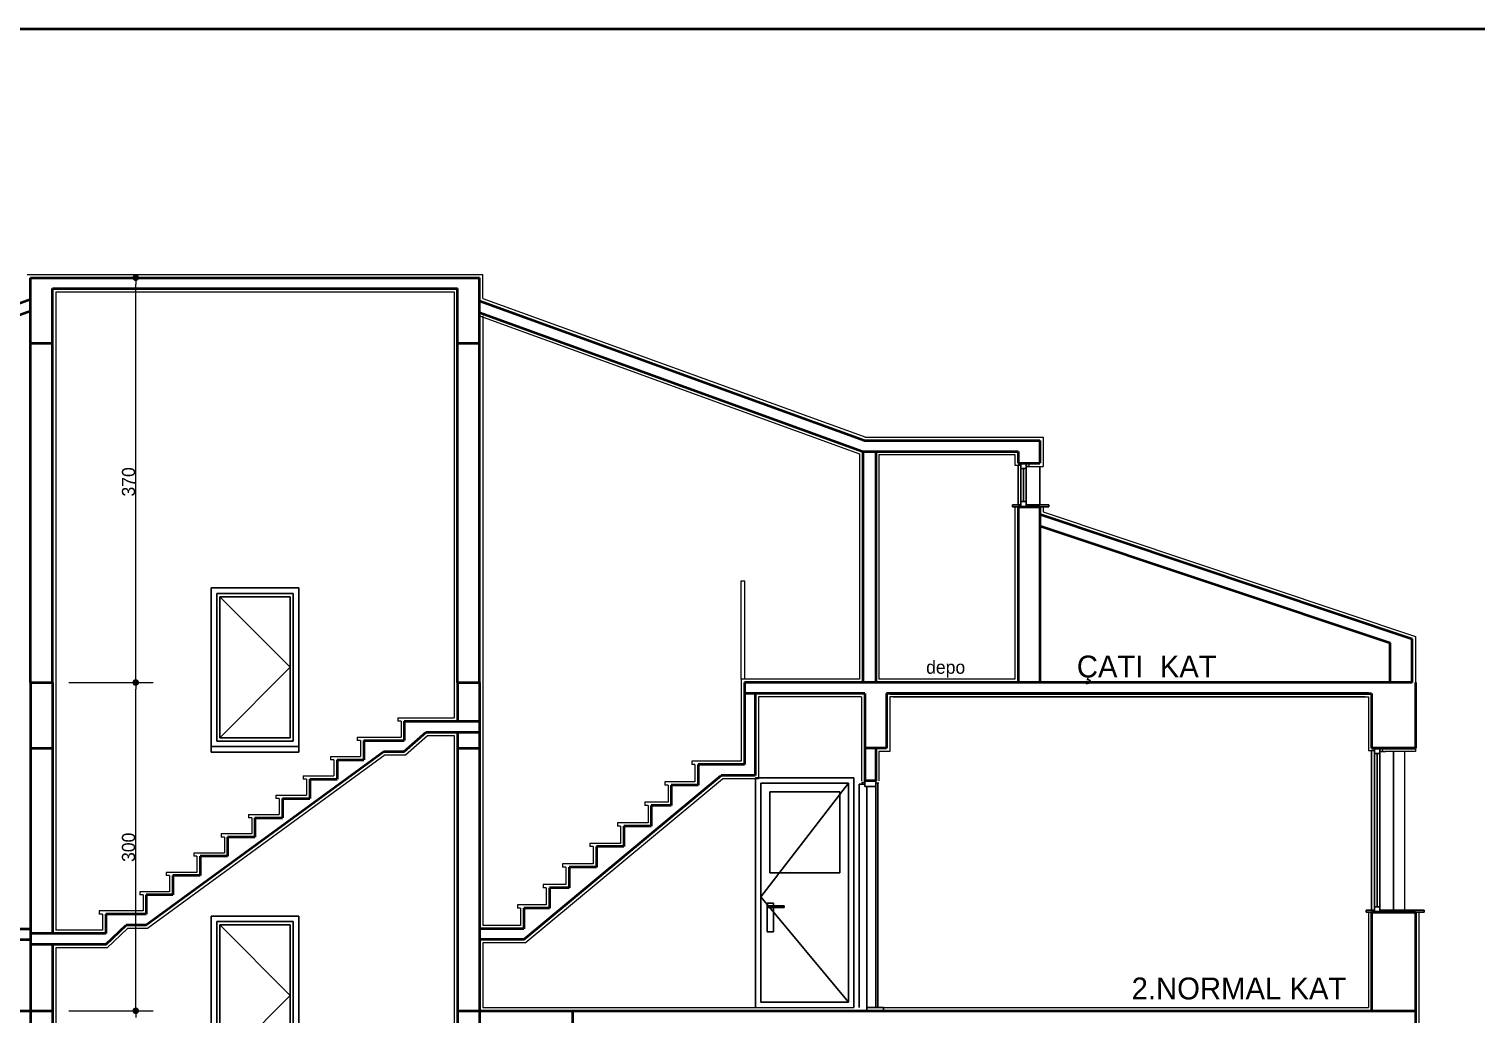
# Model space of a CAD drawing. Header units: millimetres. Extents: x 9537.41 to 9541.95, y -1431.78 to -1431.38.
# Drawn here: x 9540.1949 to 9540.4593, y -1431.5562 to -1431.3761 of the extents above; entities that cross this region are included whole.
import ezdxf

# ---------------------------------------------------------------- set-up
doc = ezdxf.new("R2010")
doc.units = ezdxf.units.MM
doc.linetypes.add('ACAD_ISO03W100', pattern=[30, 12, -18])
for name, color, linetype, lineweight in [('duvar', 214, 'Continuous', 50), ('kapı-pencere', 140, 'Continuous', 30), ('sıva', 203, 'Continuous', 25), ('yazı', 161, 'Continuous', 35), ('ölçü', 4, 'Continuous', 25)]:
    doc.layers.add(name, color=color, linetype=linetype, lineweight=lineweight)

msp = doc.modelspace()

# ---------------------------------------------------------------- linework, layer by layer
at = {"color": 0, "linetype": 'ByBlock', "lineweight": -2}
for p, q in [((9540.21442, -1431.4222), (9540.21442, -1431.4228)), ((9540.21442, -1431.495), (9540.21442, -1431.4944)), ((9540.21442, -1431.4962), (9540.21442, -1431.4968)), ((9540.21442, -1431.555), (9540.21442, -1431.5544)), ((9540.21442, -1431.5562), (9540.21442, -1431.5568))]:
    msp.add_line(p, q, dxfattribs=at)
at = {"color": 0, "linetype": 'ByBlock', "const_width": 0.0006}
for points in [[(9540.21442, -1431.4219, 1), (9540.21442, -1431.4213, 1)], [(9540.21442, -1431.4953, 1), (9540.21442, -1431.4959, 1)], [(9540.21442, -1431.4959, 1), (9540.21442, -1431.4953, 1)], [(9540.21442, -1431.5553, 1), (9540.21442, -1431.5559, 1)], [(9540.21442, -1431.5559, 1), (9540.21442, -1431.5553, 1)]]:
    msp.add_lwpolyline(points, format="xyb", close=True, dxfattribs=at)
at = {"layer": 'duvar'}
for p, q in [((9539.96039, -1431.37613), (9540.54647, -1431.37613)), ((9540.19521, -1431.4216), (9540.27721, -1431.4216)), ((9540.19521, -1431.4956), (9540.19521, -1431.4216)), ((9540.19921, -1431.4236), (9540.27321, -1431.4236)), ((9540.19921, -1431.4956), (9540.19921, -1431.4236)), ((9540.27321, -1431.4956), (9540.27321, -1431.4236)), ((9540.27721, -1431.4956), (9540.27721, -1431.4216)), ((9540.19521, -1431.4256), (9540.12421, -1431.45135)), ((9540.27721, -1431.42582), (9540.34761, -1431.45135)), ((9540.19521, -1431.42773), (9540.12457, -1431.45335)), ((9540.27721, -1431.42795), (9540.34726, -1431.45335)), ((9540.19521, -1431.4336), (9540.19921, -1431.4336)), ((9540.27321, -1431.4336), (9540.27721, -1431.4336)), ((9540.34761, -1431.45135), (9540.37961, -1431.45135)), ((9540.37961, -1431.45135), (9540.37961, -1431.4555)), ((9540.34726, -1431.45335), (9540.37561, -1431.45335)), ((9540.34726, -1431.45335), (9540.34726, -1431.4956)), ((9540.34961, -1431.45335), (9540.34961, -1431.4956)), ((9540.37561, -1431.45335), (9540.37561, -1431.4555)), ((9540.37561, -1431.4555), (9540.37961, -1431.4555)), ((9540.37561, -1431.4555), (9540.37961, -1431.4555)), ((9540.37561, -1431.4555), (9540.37761, -1431.4555)), ((9540.37561, -1431.4635), (9540.37961, -1431.4635)), ((9540.37561, -1431.4635), (9540.37561, -1431.4956)), ((9540.37561, -1431.4635), (9540.37611, -1431.4635)), ((9540.37711, -1431.4635), (9540.37961, -1431.4635)), ((9540.37961, -1431.4635), (9540.37961, -1431.46484)), ((9540.37961, -1431.46484), (9540.44761, -1431.4876)), ((9540.37961, -1431.46484), (9540.37961, -1431.4956)), ((9540.37961, -1431.46695), (9540.44361, -1431.48837)), ((9540.44361, -1431.4956), (9540.44361, -1431.48837)), ((9540.44761, -1431.4956), (9540.44761, -1431.4876)), ((9540.19521, -1431.4956), (9540.19921, -1431.4956)), ((9540.19521, -1431.4956), (9540.19521, -1431.5556)), ((9540.19921, -1431.4956), (9540.19921, -1431.54149)), ((9540.27321, -1431.4956), (9540.27721, -1431.4956)), ((9540.27321, -1431.4956), (9540.27321, -1431.50266)), ((9540.27721, -1431.4956), (9540.27721, -1431.5556)), ((9540.32561, -1431.4956), (9540.32561, -1431.5106)), ((9540.44761, -1431.4956), (9540.32561, -1431.4956)), ((9540.34761, -1431.4976), (9540.32561, -1431.4976)), ((9540.32761, -1431.4976), (9540.32761, -1431.5126)), ((9540.34761, -1431.4976), (9540.34761, -1431.5136)), ((9540.35161, -1431.4976), (9540.35161, -1431.5076)), ((9540.43961, -1431.4976), (9540.35161, -1431.4976)), ((9540.35221, -1431.4976), (9540.44021, -1431.4976)), ((9540.44021, -1431.4976), (9540.44021, -1431.5076)), ((9540.44821, -1431.4956), (9540.44821, -1431.5076)), ((9540.26349, -1431.50266), (9540.27721, -1431.50266)), ((9540.26349, -1431.50266), (9540.26349, -1431.50619)), ((9540.26349, -1431.50819), (9540.26748, -1431.50466)), ((9540.26748, -1431.50466), (9540.27721, -1431.50466)), ((9540.27321, -1431.50466), (9540.27321, -1431.5556)), ((9540.19521, -1431.5076), (9540.19921, -1431.5076)), ((9540.25978, -1431.50819), (9540.21636, -1431.53996)), ((9540.25607, -1431.50619), (9540.26349, -1431.50619)), ((9540.25607, -1431.50619), (9540.25607, -1431.50972)), ((9540.25978, -1431.50819), (9540.26349, -1431.50819)), ((9540.27321, -1431.5076), (9540.27721, -1431.5076)), ((9540.35161, -1431.5076), (9540.34761, -1431.5076)), ((9540.34961, -1431.5076), (9540.34961, -1431.5136)), ((9540.44821, -1431.5076), (9540.44021, -1431.5076)), ((9540.44021, -1431.5076), (9540.44221, -1431.5076)), ((9540.44021, -1431.5076), (9540.44821, -1431.5076)), ((9540.25121, -1431.50972), (9540.25607, -1431.50972)), ((9540.25121, -1431.50972), (9540.25121, -1431.51325)), ((9540.32561, -1431.5106), (9540.31719, -1431.5106)), ((9540.31719, -1431.5106), (9540.31719, -1431.51435)), ((9540.24621, -1431.51325), (9540.25121, -1431.51325)), ((9540.24621, -1431.51325), (9540.24621, -1431.51678)), ((9540.28534, -1431.5426), (9540.3214, -1431.5126)), ((9540.32761, -1431.5126), (9540.3214, -1431.5126)), ((9540.34961, -1431.5136), (9540.34761, -1431.5136)), ((9540.31227, -1431.51435), (9540.31227, -1431.5181)), ((9540.31719, -1431.51435), (9540.31227, -1431.51435)), ((9540.24121, -1431.51678), (9540.24621, -1431.51678)), ((9540.24121, -1431.51678), (9540.24121, -1431.52031)), ((9540.30861, -1431.5181), (9540.30861, -1431.52185)), ((9540.31227, -1431.5181), (9540.30861, -1431.5181)), ((9540.23621, -1431.52031), (9540.23621, -1431.52384)), ((9540.23621, -1431.52031), (9540.24121, -1431.52031)), ((9540.23621, -1431.52384), (9540.23121, -1431.52384)), ((9540.23121, -1431.52384), (9540.23121, -1431.52737)), ((9540.30361, -1431.52185), (9540.30361, -1431.5256)), ((9540.30861, -1431.52185), (9540.30361, -1431.52185)), ((9540.29861, -1431.5256), (9540.29861, -1431.52935)), ((9540.30361, -1431.5256), (9540.29861, -1431.5256)), ((9540.23121, -1431.52737), (9540.22621, -1431.52737)), ((9540.22621, -1431.52737), (9540.22621, -1431.5309)), ((9540.29361, -1431.52935), (9540.29361, -1431.5331)), ((9540.29861, -1431.52935), (9540.29361, -1431.52935)), ((9540.22621, -1431.5309), (9540.22121, -1431.5309)), ((9540.22121, -1431.5309), (9540.22121, -1431.53443)), ((9540.22121, -1431.53443), (9540.21636, -1431.53443)), ((9540.21636, -1431.53443), (9540.21636, -1431.53796)), ((9540.29003, -1431.5331), (9540.29003, -1431.53685)), ((9540.29361, -1431.5331), (9540.29003, -1431.5331)), ((9540.28534, -1431.53685), (9540.28534, -1431.5406)), ((9540.29003, -1431.53685), (9540.28534, -1431.53685)), ((9540.21636, -1431.53796), (9540.20894, -1431.53796)), ((9540.20894, -1431.53796), (9540.20894, -1431.54149)), ((9540.20894, -1431.54349), (9540.21265, -1431.53996)), ((9540.21636, -1431.53996), (9540.21265, -1431.53996)), ((9540.44821, -1431.5376), (9540.44021, -1431.5376)), ((9540.44021, -1431.5376), (9540.44821, -1431.5376)), ((9540.44021, -1431.5376), (9540.44021, -1431.5556)), ((9540.44821, -1431.5376), (9540.44821, -1431.5556)), ((9540.18649, -1431.5406), (9540.19521, -1431.5406)), ((9540.18649, -1431.5426), (9540.19521, -1431.5426)), ((9540.20894, -1431.54149), (9540.19521, -1431.54149)), ((9540.28534, -1431.5406), (9540.27721, -1431.5406)), ((9540.28534, -1431.5426), (9540.27721, -1431.5426)), ((9540.20894, -1431.54349), (9540.19521, -1431.54349)), ((9540.19921, -1431.54349), (9540.19921, -1431.5556)), ((9540.02421, -1431.5556), (9540.19921, -1431.5556)), ((9540.19521, -1431.5556), (9540.19521, -1431.6156)), ((9540.19521, -1431.5556), (9540.19921, -1431.5556)), ((9540.19921, -1431.5556), (9540.19921, -1431.60149)), ((9540.27321, -1431.5556), (9540.27321, -1431.56266)), ((9540.27321, -1431.5556), (9540.27721, -1431.5556)), ((9540.27321, -1431.5556), (9540.44821, -1431.5556)), ((9540.27721, -1431.5556), (9540.27721, -1431.6156)), ((9540.29421, -1431.5556), (9540.29421, -1431.5676)), ((9540.29421, -1431.5556), (9540.44821, -1431.5556)), ((9540.44821, -1431.5556), (9540.44821, -1431.5676))]:
    msp.add_line(p, q, dxfattribs=at)
at = {"layer": 'kapı-pencere'}
for p, q in [((9540.37611, -1431.4555), (9540.37611, -1431.4635)), ((9540.37711, -1431.4555), (9540.37611, -1431.4555)), ((9540.37611, -1431.4555), (9540.37611, -1431.4565)), ((9540.37711, -1431.4555), (9540.37711, -1431.4635)), ((9540.37711, -1431.4565), (9540.37711, -1431.4555)), ((9540.37561, -1431.4559), (9540.37561, -1431.4631)), ((9540.37611, -1431.4565), (9540.37711, -1431.4565)), ((9540.37661, -1431.4565), (9540.37661, -1431.4625)), ((9540.37961, -1431.4561), (9540.37961, -1431.4631)), ((9540.37461, -1431.4631), (9540.37461, -1431.4635)), ((9540.37611, -1431.4631), (9540.37461, -1431.4631)), ((9540.37461, -1431.4635), (9540.37561, -1431.4635)), ((9540.37711, -1431.4625), (9540.37611, -1431.4625)), ((9540.37611, -1431.4625), (9540.37611, -1431.4635)), ((9540.37611, -1431.4635), (9540.37711, -1431.4635)), ((9540.37711, -1431.4635), (9540.37711, -1431.4625)), ((9540.37711, -1431.4631), (9540.38121, -1431.4631)), ((9540.38121, -1431.4635), (9540.37961, -1431.4635)), ((9540.38121, -1431.4631), (9540.38121, -1431.4635)), ((9540.22821, -1431.47831), (9540.24421, -1431.47831)), ((9540.22821, -1431.47831), (9540.22821, -1431.50831)), ((9540.22921, -1431.47931), (9540.22921, -1431.50631)), ((9540.22921, -1431.47931), (9540.24321, -1431.47931)), ((9540.24321, -1431.47931), (9540.24321, -1431.50631)), ((9540.24421, -1431.47831), (9540.24421, -1431.50831)), ((9540.22981, -1431.47991), (9540.22981, -1431.50571)), ((9540.22981, -1431.47991), (9540.24261, -1431.47991)), ((9540.24261, -1431.47991), (9540.24261, -1431.50571)), ((9540.22981, -1431.50571), (9540.24261, -1431.50571)), ((9540.22821, -1431.50731), (9540.24421, -1431.50731)), ((9540.22821, -1431.50831), (9540.24421, -1431.50831)), ((9540.22921, -1431.50631), (9540.24321, -1431.50631)), ((9540.44021, -1431.508), (9540.44021, -1431.5372)), ((9540.44171, -1431.5076), (9540.44071, -1431.5076)), ((9540.44071, -1431.5076), (9540.44071, -1431.5086)), ((9540.44171, -1431.5086), (9540.44171, -1431.5076)), ((9540.44421, -1431.5082), (9540.44421, -1431.5372)), ((9540.44071, -1431.5086), (9540.44071, -1431.5376)), ((9540.44071, -1431.5086), (9540.44171, -1431.5086)), ((9540.44121, -1431.5086), (9540.44121, -1431.5366)), ((9540.44171, -1431.5086), (9540.44171, -1431.5376)), ((9540.32764, -1431.513), (9540.32764, -1431.555)), ((9540.32764, -1431.513), (9540.34564, -1431.513)), ((9540.34564, -1431.513), (9540.34564, -1431.555)), ((9540.34761, -1431.5136), (9540.34761, -1431.5146)), ((9540.34961, -1431.5136), (9540.34761, -1431.5136)), ((9540.34961, -1431.5146), (9540.34961, -1431.5136)), ((9540.32864, -1431.514), (9540.32864, -1431.554)), ((9540.34464, -1431.514), (9540.32864, -1431.514)), ((9540.34304, -1431.5156), (9540.33024, -1431.5156)), ((9540.33024, -1431.5156), (9540.33024, -1431.53041)), ((9540.34304, -1431.5156), (9540.34304, -1431.53041)), ((9540.34464, -1431.514), (9540.34464, -1431.554)), ((9540.34661, -1431.5142), (9540.34661, -1431.555)), ((9540.34761, -1431.5142), (9540.34661, -1431.5142)), ((9540.34721, -1431.514), (9540.34721, -1431.5142)), ((9540.34761, -1431.5146), (9540.34961, -1431.5146)), ((9540.34801, -1431.5556), (9540.34801, -1431.5146)), ((9540.34961, -1431.5146), (9540.34961, -1431.555)), ((9540.35001, -1431.514), (9540.35001, -1431.555)), ((9540.34304, -1431.53041), (9540.33024, -1431.53041)), ((9540.32979, -1431.54119), (9540.32979, -1431.53593)), ((9540.32979, -1431.53593), (9540.33091, -1431.53593)), ((9540.32989, -1431.5364), (9540.33288, -1431.5364)), ((9540.32989, -1431.53673), (9540.32989, -1431.5364)), ((9540.33288, -1431.53673), (9540.32989, -1431.53673)), ((9540.33091, -1431.53593), (9540.33091, -1431.5364)), ((9540.33091, -1431.53673), (9540.33091, -1431.54119)), ((9540.33288, -1431.5364), (9540.33288, -1431.53673)), ((9540.43921, -1431.5372), (9540.43921, -1431.5376)), ((9540.44071, -1431.5372), (9540.43921, -1431.5372)), ((9540.44171, -1431.5366), (9540.44071, -1431.5366)), ((9540.44071, -1431.5366), (9540.44071, -1431.5376)), ((9540.44171, -1431.5376), (9540.44171, -1431.5366)), ((9540.44171, -1431.5372), (9540.44981, -1431.5372)), ((9540.44981, -1431.5372), (9540.44981, -1431.5376)), ((9540.22821, -1431.53831), (9540.22821, -1431.56831)), ((9540.22821, -1431.53831), (9540.24421, -1431.53831)), ((9540.22921, -1431.53931), (9540.24321, -1431.53931)), ((9540.22921, -1431.53931), (9540.22921, -1431.56631)), ((9540.22981, -1431.53991), (9540.24261, -1431.53991)), ((9540.22981, -1431.53991), (9540.22981, -1431.56571)), ((9540.24261, -1431.53991), (9540.24261, -1431.56571)), ((9540.24321, -1431.53931), (9540.24321, -1431.56631)), ((9540.24421, -1431.53831), (9540.24421, -1431.56831)), ((9540.43921, -1431.5376), (9540.44021, -1431.5376)), ((9540.44071, -1431.5376), (9540.44171, -1431.5376)), ((9540.44981, -1431.5376), (9540.44821, -1431.5376)), ((9540.33091, -1431.54119), (9540.32979, -1431.54119)), ((9540.34464, -1431.554), (9540.32864, -1431.554)), ((9540.34801, -1431.555), (9540.35101, -1431.555)), ((9540.34801, -1431.555), (9540.35101, -1431.555)), ((9540.35101, -1431.555), (9540.35101, -1431.5556)), ((9540.35101, -1431.555), (9540.35101, -1431.5556))]:
    msp.add_line(p, q, dxfattribs=at)
at = {"layer": 'kapı-pencere', "linetype": 'ACAD_ISO03W100'}
for p, q in [((9540.34464, -1431.514), (9540.32864, -1431.5348)), ((9540.32864, -1431.5348), (9540.34464, -1431.554))]:
    msp.add_line(p, q, dxfattribs=at)
at = {"layer": 'sıva'}
for p, q in [((9540.19461, -1431.421), (9540.27781, -1431.421)), ((9540.27781, -1431.4254), (9540.27781, -1431.421)), ((9540.19981, -1431.4242), (9540.27261, -1431.4242)), ((9540.19981, -1431.4242), (9540.19981, -1431.54089)), ((9540.27261, -1431.4242), (9540.27261, -1431.50206)), ((9540.27781, -1431.4254), (9540.34782, -1431.45078)), ((9540.27721, -1431.42859), (9540.34666, -1431.45377)), ((9540.27781, -1431.42859), (9540.27781, -1431.54)), ((9540.34761, -1431.45075), (9540.38021, -1431.45075)), ((9540.38021, -1431.45075), (9540.38021, -1431.4561)), ((9540.34666, -1431.45377), (9540.34666, -1431.495)), ((9540.35021, -1431.45395), (9540.37501, -1431.45395)), ((9540.35021, -1431.45395), (9540.35021, -1431.495)), ((9540.37501, -1431.45395), (9540.37501, -1431.4559)), ((9540.37761, -1431.4555), (9540.37761, -1431.4561)), ((9540.37501, -1431.4559), (9540.37611, -1431.4559)), ((9540.37711, -1431.4561), (9540.38021, -1431.4561)), ((9540.37761, -1431.4561), (9540.37711, -1431.4561)), ((9540.37501, -1431.4635), (9540.37501, -1431.495)), ((9540.38021, -1431.4635), (9540.38021, -1431.46441)), ((9540.38021, -1431.46441), (9540.44821, -1431.48717)), ((9540.32501, -1431.495), (9540.32501, -1431.477)), ((9540.32501, -1431.477), (9540.32561, -1431.477)), ((9540.32561, -1431.477), (9540.32561, -1431.495)), ((9540.44821, -1431.48717), (9540.44821, -1431.5082)), ((9540.32501, -1431.495), (9540.32501, -1431.51)), ((9540.34666, -1431.495), (9540.32501, -1431.495)), ((9540.37501, -1431.495), (9540.35021, -1431.495)), ((9540.32821, -1431.4982), (9540.32821, -1431.5132)), ((9540.34701, -1431.4982), (9540.32821, -1431.4982)), ((9540.34701, -1431.4982), (9540.34701, -1431.5136)), ((9540.35221, -1431.4982), (9540.35221, -1431.5082)), ((9540.43901, -1431.4982), (9540.35221, -1431.4982)), ((9540.35281, -1431.4982), (9540.43961, -1431.4982)), ((9540.43961, -1431.4982), (9540.43961, -1431.508)), ((9540.26229, -1431.50206), (9540.26229, -1431.50266)), ((9540.26229, -1431.50206), (9540.27261, -1431.50206)), ((9540.26289, -1431.50266), (9540.26229, -1431.50266)), ((9540.26289, -1431.50266), (9540.26289, -1431.50559)), ((9540.25487, -1431.50559), (9540.25487, -1431.50619)), ((9540.25487, -1431.50559), (9540.26289, -1431.50559)), ((9540.26372, -1431.50879), (9540.2677, -1431.50526)), ((9540.2677, -1431.50526), (9540.27261, -1431.50526)), ((9540.27261, -1431.50526), (9540.27261, -1431.5556)), ((9540.25547, -1431.50619), (9540.25487, -1431.50619)), ((9540.25547, -1431.50619), (9540.25547, -1431.50912)), ((9540.35021, -1431.5082), (9540.35021, -1431.5136)), ((9540.35221, -1431.5082), (9540.35021, -1431.5082)), ((9540.43961, -1431.508), (9540.44071, -1431.508)), ((9540.44171, -1431.5082), (9540.44281, -1431.5082)), ((9540.44221, -1431.5082), (9540.44171, -1431.5082)), ((9540.44221, -1431.5076), (9540.44221, -1431.5082)), ((9540.44821, -1431.5082), (9540.44261, -1431.5082)), ((9540.44621, -1431.5082), (9540.44621, -1431.5372)), ((9540.25998, -1431.50879), (9540.21655, -1431.54056)), ((9540.25001, -1431.50912), (9540.25547, -1431.50912)), ((9540.25001, -1431.50912), (9540.25001, -1431.50972)), ((9540.25061, -1431.50972), (9540.25001, -1431.50972)), ((9540.25061, -1431.50972), (9540.25061, -1431.51265)), ((9540.25998, -1431.50879), (9540.26372, -1431.50879)), ((9540.32501, -1431.51), (9540.31599, -1431.51)), ((9540.31599, -1431.51), (9540.31599, -1431.5106)), ((9540.31659, -1431.5106), (9540.31599, -1431.5106)), ((9540.31659, -1431.5106), (9540.31659, -1431.51375)), ((9540.24501, -1431.51265), (9540.24501, -1431.51325)), ((9540.24501, -1431.51265), (9540.25061, -1431.51265)), ((9540.24561, -1431.51325), (9540.24501, -1431.51325)), ((9540.24561, -1431.51325), (9540.24561, -1431.51618)), ((9540.28556, -1431.5432), (9540.32162, -1431.5132)), ((9540.32821, -1431.5132), (9540.32162, -1431.5132)), ((9540.24001, -1431.51618), (9540.24001, -1431.51678)), ((9540.24001, -1431.51618), (9540.24561, -1431.51618)), ((9540.31659, -1431.51375), (9540.31107, -1431.51375)), ((9540.31107, -1431.51375), (9540.31107, -1431.51435)), ((9540.31167, -1431.51435), (9540.31107, -1431.51435)), ((9540.31167, -1431.51435), (9540.31167, -1431.5175)), ((9540.34761, -1431.5139), (9540.34701, -1431.5139)), ((9540.35021, -1431.514), (9540.34961, -1431.514)), ((9540.24061, -1431.51678), (9540.24001, -1431.51678)), ((9540.24061, -1431.51678), (9540.24061, -1431.51971)), ((9540.31167, -1431.5175), (9540.30741, -1431.5175)), ((9540.30741, -1431.5175), (9540.30741, -1431.5181)), ((9540.30801, -1431.5181), (9540.30741, -1431.5181)), ((9540.30801, -1431.5181), (9540.30801, -1431.52125)), ((9540.23501, -1431.51971), (9540.23501, -1431.52031)), ((9540.23501, -1431.51971), (9540.24061, -1431.51971)), ((9540.23561, -1431.52031), (9540.23501, -1431.52031)), ((9540.23561, -1431.52031), (9540.23561, -1431.52324)), ((9540.30801, -1431.52125), (9540.30241, -1431.52125)), ((9540.30241, -1431.52125), (9540.30241, -1431.52185)), ((9540.23001, -1431.52324), (9540.23001, -1431.52384)), ((9540.23561, -1431.52324), (9540.23001, -1431.52324)), ((9540.23061, -1431.52384), (9540.23001, -1431.52384)), ((9540.23061, -1431.52384), (9540.23061, -1431.52677)), ((9540.30301, -1431.52185), (9540.30241, -1431.52185)), ((9540.30301, -1431.52185), (9540.30301, -1431.525)), ((9540.22501, -1431.52677), (9540.22501, -1431.52737)), ((9540.23061, -1431.52677), (9540.22501, -1431.52677)), ((9540.30301, -1431.525), (9540.29741, -1431.525)), ((9540.29741, -1431.525), (9540.29741, -1431.5256)), ((9540.29801, -1431.5256), (9540.29741, -1431.5256)), ((9540.29801, -1431.5256), (9540.29801, -1431.52875)), ((9540.22561, -1431.52737), (9540.22501, -1431.52737)), ((9540.22561, -1431.52737), (9540.22561, -1431.5303)), ((9540.29801, -1431.52875), (9540.29241, -1431.52875)), ((9540.29241, -1431.52875), (9540.29241, -1431.52935)), ((9540.29301, -1431.52935), (9540.29241, -1431.52935)), ((9540.29301, -1431.52935), (9540.29301, -1431.5325)), ((9540.22001, -1431.5303), (9540.22001, -1431.5309)), ((9540.22561, -1431.5303), (9540.22001, -1431.5303)), ((9540.22061, -1431.5309), (9540.22001, -1431.5309)), ((9540.22061, -1431.5309), (9540.22061, -1431.53383)), ((9540.21516, -1431.53383), (9540.21516, -1431.53443)), ((9540.22061, -1431.53383), (9540.21516, -1431.53383)), ((9540.21576, -1431.53443), (9540.21516, -1431.53443)), ((9540.21576, -1431.53443), (9540.21576, -1431.53736)), ((9540.29301, -1431.5325), (9540.28883, -1431.5325)), ((9540.28883, -1431.5325), (9540.28883, -1431.5331)), ((9540.28943, -1431.5331), (9540.28883, -1431.5331)), ((9540.28943, -1431.5331), (9540.28943, -1431.53625)), ((9540.20774, -1431.53736), (9540.20774, -1431.53796)), ((9540.21576, -1431.53736), (9540.20774, -1431.53736)), ((9540.28943, -1431.53625), (9540.28414, -1431.53625)), ((9540.28414, -1431.53625), (9540.28414, -1431.53685)), ((9540.28474, -1431.53685), (9540.28414, -1431.53685)), ((9540.28474, -1431.53685), (9540.28474, -1431.54)), ((9540.20834, -1431.53796), (9540.20774, -1431.53796)), ((9540.20834, -1431.53796), (9540.20834, -1431.54089)), ((9540.28474, -1431.54), (9540.27781, -1431.54)), ((9540.43961, -1431.5376), (9540.43961, -1431.555)), ((9540.44881, -1431.5376), (9540.44881, -1431.5556)), ((9540.20834, -1431.54089), (9540.19981, -1431.54089)), ((9540.20918, -1431.54409), (9540.21289, -1431.54056)), ((9540.21655, -1431.54056), (9540.21289, -1431.54056)), ((9540.19981, -1431.54409), (9540.19981, -1431.5556)), ((9540.20918, -1431.54409), (9540.19981, -1431.54409)), ((9540.27781, -1431.5432), (9540.27781, -1431.555)), ((9540.28556, -1431.5432), (9540.27781, -1431.5432)), ((9540.19981, -1431.5556), (9540.19981, -1431.60089)), ((9540.27261, -1431.5556), (9540.27261, -1431.56206)), ((9540.27781, -1431.555), (9540.34564, -1431.555)), ((9540.35081, -1431.555), (9540.43961, -1431.555)), ((9540.44881, -1431.5556), (9540.44881, -1431.5682))]:
    msp.add_line(p, q, dxfattribs=at)
at = {"layer": 'sıva', "linetype": 'ACAD_ISO03W100'}
for p, q in [((9540.22981, -1431.47991), (9540.24261, -1431.49281)), ((9540.24261, -1431.49281), (9540.22981, -1431.50571)), ((9540.22981, -1431.53991), (9540.24261, -1431.55281)), ((9540.24261, -1431.55281), (9540.22981, -1431.56571))]:
    msp.add_line(p, q, dxfattribs=at)
at = {"layer": 'ölçü'}
for p, q in [((9540.21142, -1431.4216), (9540.21122, -1431.4216)), ((9540.21442, -1431.4944), (9540.21442, -1431.4228)), ((9540.20221, -1431.4956), (9540.21762, -1431.4956)), ((9540.20221, -1431.4956), (9540.21762, -1431.4956)), ((9540.21442, -1431.5544), (9540.21442, -1431.4968)), ((9540.20221, -1431.5556), (9540.21762, -1431.5556)), ((9540.20221, -1431.5556), (9540.21762, -1431.5556))]:
    msp.add_line(p, q, dxfattribs=at)

# ---------------------------------------------------------------- texts
at = {"layer": 'yazı'}
for s, height, p in [('depo', 0.0024, (9540.35882, -1431.494)), ('ÇATI  KAT', 0.004, (9540.38635, -1431.49468)), ('2.NORMAL KAT', 0.004, (9540.39636, -1431.55352))]:
    msp.add_text(s, height=height, dxfattribs=at).set_placement(p)
at = {"layer": 'ölçü'}
for s, p in [('370', (9540.2143, -1431.4616)), ('300', (9540.2143, -1431.5284))]:
    msp.add_text(s, height=0.0024, rotation=90, dxfattribs=at).set_placement(p)

doc.saveas('drawing.dxf')
